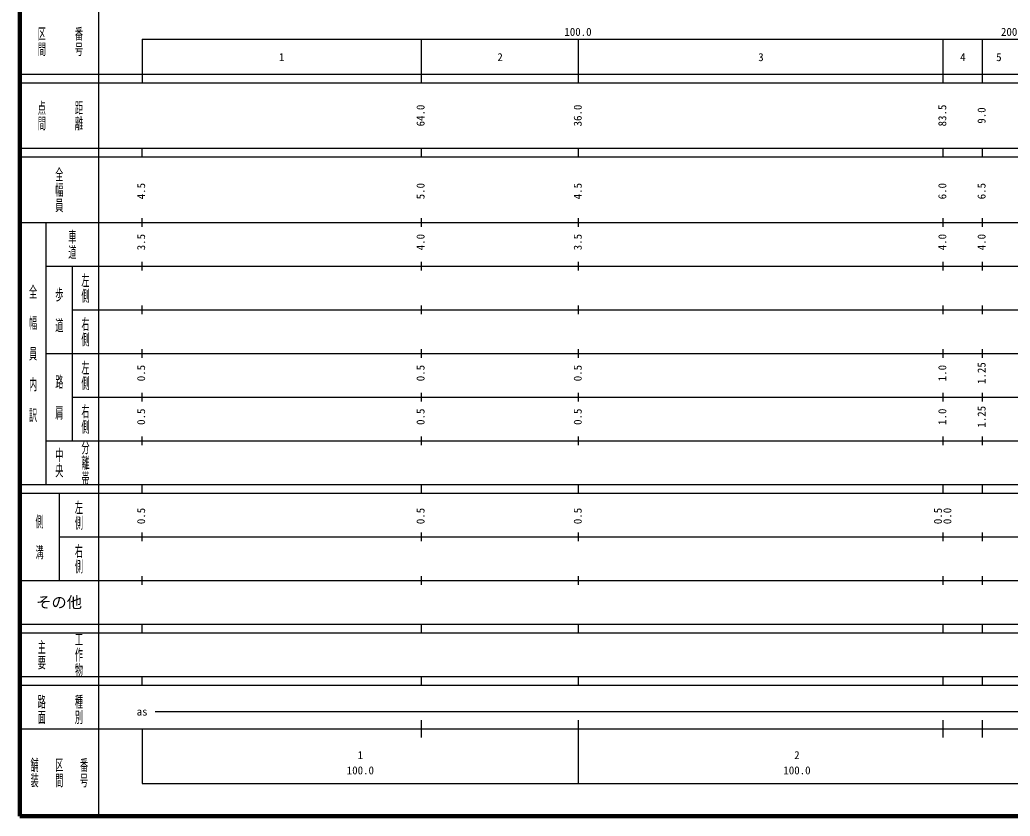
# Model space of a CAD drawing. Units: millimetres on the paper, enlarged 1000 times. Extents: x 40000 to 680000, y 20000 to 380000.
# Drawn here: x 40000 to 266838, y 20000 to 202422 of the extents above; entities that cross this region are included whole.
import ezdxf
from ezdxf.enums import TextEntityAlignment as Align

# ---------------------------------------------------------------- set-up
doc = ezdxf.new("R2010")
doc.units = ezdxf.units.MM
doc.header["$LTSCALE"] = 1000
doc.layers.add('M-TTL', color=2, linetype='Continuous', lineweight=140)
doc.layers.add('M-TTL-BAND', color=7, linetype='Continuous', lineweight=25)
doc.styles.add('@ＭＳ ゴシック', font='')
doc.styles.add('ＭＳ ゴシック', font='')
doc.styles.get('@ＭＳ ゴシック').set_extended_font_data('@MS Gothic')
doc.styles.get('ＭＳ ゴシック').set_extended_font_data('MS Gothic')

msp = doc.modelspace()

# ---------------------------------------------------------------- linework, layer by layer
at = {"layer": 'M-TTL'}
for p, q in [((40000, 380000), (40000, 20000)), ((40000, 20000), (680000, 20000))]:
    msp.add_line(p, q, dxfattribs=at)
at = {"layer": 'M-TTL-BAND'}
for p, q in [((58000, 370000), (58000, 20000)), ((68000, 198000), (579000, 198000)), ((68000, 198000), (68000, 188000)), ((132000, 188000), (132000, 198000)), ((168000, 188000), (168000, 198000)), ((251500, 188000), (251500, 198000)), ((260500, 188000), (260500, 198000)), ((40000, 190000), (579000, 190000)), ((40000, 188000), (579000, 188000)), ((40000, 173000), (579000, 173000)), ((68000, 171000), (68000, 173000)), ((132000, 171000), (132000, 173000)), ((168000, 171000), (168000, 173000)), ((251500, 171000), (251500, 173000)), ((260500, 171000), (260500, 173000)), ((40000, 171000), (579000, 171000)), ((68000, 155000), (68000, 157000)), ((132000, 155000), (132000, 157000)), ((168000, 155000), (168000, 157000)), ((251500, 155000), (251500, 157000)), ((260500, 155000), (260500, 157000)), ((40000, 156000), (579000, 156000)), ((46000, 96000), (46000, 156000)), ((46000, 146000), (579000, 146000)), ((52000, 146000), (52000, 106000)), ((68000, 145000), (68000, 147000)), ((132000, 145000), (132000, 147000)), ((168000, 145000), (168000, 147000)), ((251500, 145000), (251500, 147000)), ((260500, 145000), (260500, 147000)), ((68000, 135000), (68000, 137000)), ((132000, 135000), (132000, 137000)), ((168000, 135000), (168000, 137000)), ((251500, 135000), (251500, 137000)), ((260500, 135000), (260500, 137000)), ((52000, 136000), (579000, 136000)), ((46000, 126000), (579000, 126000)), ((68000, 125000), (68000, 127000)), ((132000, 125000), (132000, 127000)), ((168000, 125000), (168000, 127000)), ((251500, 125000), (251500, 127000)), ((260500, 125000), (260500, 127000)), ((52000, 116000), (579000, 116000)), ((68000, 115000), (68000, 117000)), ((132000, 115000), (132000, 117000)), ((168000, 115000), (168000, 117000)), ((251500, 115000), (251500, 117000)), ((260500, 115000), (260500, 117000)), ((68000, 105000), (68000, 107000)), ((132000, 105000), (132000, 107000)), ((168000, 105000), (168000, 107000)), ((251500, 105000), (251500, 107000)), ((260500, 105000), (260500, 107000)), ((46000, 106000), (579000, 106000)), ((40000, 96000), (579000, 96000)), ((68000, 94000), (68000, 96000)), ((132000, 94000), (132000, 96000)), ((168000, 94000), (168000, 96000)), ((251500, 94000), (251500, 96000)), ((260500, 94000), (260500, 96000)), ((40000, 94000), (579000, 94000)), ((49000, 94000), (49000, 74000)), ((49000, 84000), (579000, 84000)), ((68000, 83000), (68000, 85000)), ((132000, 83000), (132000, 85000)), ((168000, 83000), (168000, 85000)), ((251500, 83000), (251500, 85000)), ((260500, 83000), (260500, 85000)), ((68000, 73000), (68000, 75000)), ((132000, 73000), (132000, 75000)), ((168000, 73000), (168000, 75000)), ((251500, 73000), (251500, 75000)), ((260500, 73000), (260500, 75000)), ((40000, 74000), (579000, 74000)), ((40000, 64000), (579000, 64000)), ((68000, 62000), (68000, 64000)), ((132000, 62000), (132000, 64000)), ((168000, 62000), (168000, 64000)), ((251500, 62000), (251500, 64000)), ((260500, 62000), (260500, 64000)), ((40000, 62000), (579000, 62000)), ((40000, 52000), (579000, 52000)), ((40000, 50000), (579000, 50000)), ((68000, 50000), (68000, 52000)), ((132000, 50000), (132000, 52000)), ((168000, 50000), (168000, 52000)), ((251500, 50000), (251500, 52000)), ((260500, 50000), (260500, 52000)), ((71000, 44000), (565000, 44000)), ((132000, 38000), (132000, 42000)), ((168000, 27500), (168000, 42000)), ((251500, 38000), (251500, 42000)), ((260500, 38000), (260500, 42000)), ((40000, 40000), (579000, 40000)), ((68000, 40000), (68000, 27500)), ((68000, 27500), (579000, 27500))]:
    msp.add_line(p, q, dxfattribs=at)

# ---------------------------------------------------------------- texts
at = {"layer": 'M-TTL-BAND', "style": '@ＭＳ ゴシック', "width": 1.95}
for s, p in [('区間', (45000, 197500)), ('番号', (53500, 197500)), ('点間', (45000, 180500)), ('距離', (53500, 180500)), ('全幅員', (49000, 163500)), ('車道', (52000, 151000)), ('左側', (55000, 141000)), ('全\u3000幅\u3000員\u3000内\u3000訳', (43000, 126000)), ('歩\u3000道', (49000, 136000)), ('右側', (55000, 131000)), ('左側', (55000, 121000)), ('路\u3000肩', (49000, 116000)), ('右側', (55000, 111000)), ('中央', (49000, 101000)), ('分離帯', (55000, 101000)), ('左側', (53500, 89000)), ('側\u3000溝', (44500, 84000)), ('右側', (53500, 79000)), ('工作物', (53500, 57000)), ('主要', (45000, 57000)), ('路面', (45000, 44500)), ('種別', (53500, 44500)), ('舗装', (43333, 30000)), ('区間', (49000, 30000)), ('番号', (54667, 30000))]:
    msp.add_text(s, height=1326, rotation=270, dxfattribs=at).set_placement(p, align=Align.MIDDLE_CENTER)
at = {"layer": 'M-TTL-BAND', "style": 'ＭＳ ゴシック'}
for s, p in [('100.0', (167844, 198195)), ('200.0', (267844, 198195)), ('1', (100000, 192405)), ('2', (150000, 192405)), ('3', (209750, 192405)), ('4', (256000, 192405)), ('5', (264250, 192405)), ('as', (68000, 42500)), ('1', (118000, 32523)), ('2', (218000, 32523)), ('100.0', (118000, 29033)), ('100.0', (218000, 29033))]:
    msp.add_text(s, height=1833, dxfattribs=at).set_placement(p, align=Align.BOTTOM_CENTER)
for s, p in [('64.0', (133247, 180500)), ('36.0', (169247, 180500)), ('83.5', (252747, 180500)), ('9.0', (261747, 180500)), ('4.5', (69247, 163174)), ('5.0', (133247, 163174)), ('4.5', (169247, 163174)), ('6.0', (252747, 163174)), ('6.5', (261747, 163174)), ('3.5', (69247, 151500)), ('4.0', (133247, 151500)), ('3.5', (169247, 151500)), ('4.0', (252747, 151500)), ('4.0', (261747, 151500)), ('0.5', (69247, 121500)), ('0.5', (133247, 121500)), ('0.5', (169247, 121500)), ('1.0', (252747, 121500)), ('1.25', (261747, 121500)), ('1.25', (261747, 111500)), ('0.5', (69247, 111500)), ('0.5', (133247, 111500)), ('0.5', (169247, 111500)), ('1.0', (252747, 111500)), ('0.5', (69247, 88764)), ('0.5', (133247, 88764)), ('0.5', (169247, 88764)), ('0.5', (251747, 88764)), ('0.0', (253905, 88764))]:
    msp.add_text(s, height=1833, rotation=90, dxfattribs=at).set_placement(p, align=Align.BOTTOM_CENTER)
msp.add_text('その他', height=2566, dxfattribs=at).set_placement((49000, 69000), align=Align.MIDDLE_CENTER)

doc.saveas('drawing.dxf')
